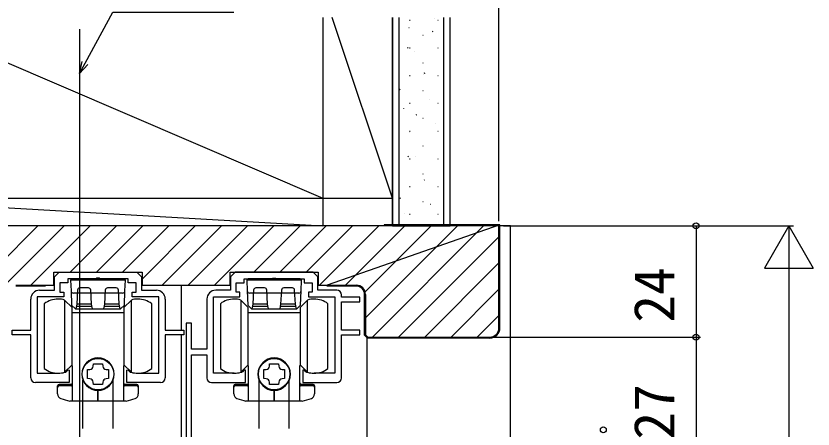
# Model space of a CAD drawing. Units: millimetres, scale not verified. Extents: x -525 to 525, y -783 to 779.
# Drawn here: x -353.7 to -181.7, y 404.8 to 494 of the extents above; entities that cross this region are included whole.
import ezdxf
from ezdxf.enums import TextEntityAlignment as Align

# ---------------------------------------------------------------- set-up
doc = ezdxf.new("R2010")
doc.units = ezdxf.units.MM
doc.header["$LTSCALE"] = 4
for name, color, linetype in [('0-3_YKK_11E', 7, 'Continuous'), ('0-4_YKK_12', 2, 'Continuous'), ('0-5_YKK_13', 4, 'Continuous'), ('0-7_YKK_D', 6, 'Continuous'), ('0-9_YSS_K', 3, 'Continuous'), ('0-A_YSS_KE', 3, 'Continuous')]:
    doc.layers.add(name, color=color, linetype=linetype)
doc.styles.add('ＭＳ ゴシック', font='')
doc.styles.get('ＭＳ ゴシック').set_extended_font_data('MS Gothic')

msp = doc.modelspace()

# ---------------------------------------------------------------- linework, layer by layer
at = {"layer": '0-3_YKK_11E'}
msp.add_line((-316.974, 427.698), (-316.974, 398.298), dxfattribs=at)
for points in [[(-348.574, 434.798), (-345.374, 434.798), (-345.374, 437.698), (-344.374, 438.698)], [(-344.374, 438.698), (-327.574, 438.698), (-326.574, 437.698), (-326.574, 434.798), (-323.374, 434.798)], [(-284.474, 434.798), (-288.574, 434.798), (-288.574, 437.698), (-289.574, 438.698), (-306.374, 438.698), (-307.374, 437.698), (-307.374, 434.798), (-310.574, 434.798)], [(-327.324, 416.898), (-322.874, 416.898), (-322.874, 433.398), (-328.574, 433.398), (-328.574, 434.398), (-327.774, 434.398), (-327.774, 436.398), (-329.474, 436.398), (-329.474, 437.298), (-335.515, 437.298), (-335.699, 437.418), (-336.249, 437.418), (-336.432, 437.298), (-342.474, 437.298), (-342.474, 436.398), (-344.174, 436.398), (-344.174, 434.398), (-343.374, 434.398), (-343.374, 433.398), (-349.074, 433.398), (-349.074, 416.898), (-344.624, 416.898)], [(-306.624, 416.898), (-311.074, 416.898), (-311.074, 433.398), (-305.374, 433.398), (-305.374, 434.398), (-306.174, 434.398), (-306.174, 436.398), (-304.474, 436.398), (-304.474, 437.298), (-298.432, 437.298), (-298.249, 437.418), (-297.699, 437.418), (-297.515, 437.298), (-291.474, 437.298), (-291.474, 436.398), (-289.774, 436.398), (-289.774, 434.398), (-290.574, 434.398), (-290.574, 433.398), (-284.874, 433.398), (-284.874, 416.898), (-289.324, 416.898)], [(-283.474, 415.898), (-283.474, 425.198), (-279.474, 425.198), (-279.474, 426.198), (-283.474, 426.198), (-283.474, 432.298), (-279.474, 432.298), (-279.474, 433.298), (-283.474, 433.298), (-283.474, 433.798)], [(-350.474, 415.898), (-350.474, 425.198), (-354.474, 425.198), (-354.474, 426.198), (-350.474, 426.198), (-350.474, 432.898)], [(-321.474, 432.898), (-321.474, 426.198), (-317.474, 426.198), (-317.474, 425.198), (-321.474, 425.198), (-321.474, 415.898)], [(-312.474, 432.898), (-312.474, 422.098), (-315.774, 422.098), (-315.774, 427.698), (-316.974, 427.698)], [(-315.774, 398.298), (-315.774, 420.898), (-312.474, 420.898), (-312.474, 415.898)], [(-342.939, 417.162), (-342.819, 417.236), (-342.421, 417.634), (-342.174, 417.532), (-342.174, 414.898), (-349.474, 414.898)], [(-322.474, 414.898), (-329.774, 414.898), (-329.774, 417.532), (-329.527, 417.634), (-329.129, 417.236), (-329.008, 417.162)], [(-311.474, 414.898), (-304.174, 414.898), (-304.174, 417.532), (-304.421, 417.634), (-304.819, 417.236), (-304.939, 417.162)], [(-291.008, 417.162), (-291.129, 417.236), (-291.527, 417.634), (-291.774, 417.532), (-291.774, 414.898), (-284.474, 414.898)]]:
    msp.add_lwpolyline(points, dxfattribs=at)
for centre, radius, start, end in [((-348.574, 432.898), 1.9, 90.00001, 179.99999), ((-323.374, 432.898), 1.9, 0.00001, 89.99999), ((-310.574, 432.898), 1.9, 90.00001, 179.99999), ((-284.474, 433.798), 1, 0.00001, 89.99999), ((-344.624, 422.398), 5.5, 270, 287.83761), ((-327.324, 422.398), 5.5, 252.16239, 270), ((-306.624, 422.398), 5.5, 270, 287.83761), ((-289.324, 422.398), 5.5, 252.16239, 270), ((-349.474, 415.898), 1, 180.00001, 269.99999), ((-322.474, 415.898), 1, 270.00001, 359.99999), ((-311.474, 415.898), 1, 180.00001, 269.99999), ((-284.474, 415.898), 1, 270.00001, 359.99999)]:
    msp.add_arc(centre, radius, start, end, dxfattribs=at)
at = {"layer": '0-4_YKK_12'}
for p, q in [((-339.974, 491.151), (-339.974, 105.198)), ((-254.974, 448.698), (-255.974, 448.698)), ((-317.974, 426.198), (-317.974, 435.898)), ((-317.974, 279.7), (-317.974, 425.198)), ((-277.974, 424.615), (-277.974, 279.7))]:
    msp.add_line(p, q, dxfattribs=at)
msp.add_lwpolyline([(-246.974, 279.7), (-246.974, 448.698), (-249.474, 448.698)], dxfattribs=at)
at = {"layer": '0-5_YKK_13'}
for p, q in [((-341.874, 436.998), (-341.574, 437.298)), ((-341.874, 436.998), (-341.793, 434.698)), ((-335.974, 437.298), (-341.574, 437.298)), ((-339.224, 437.298), (-332.724, 437.298)), ((-330.374, 437.298), (-335.974, 437.298)), ((-330.374, 437.298), (-330.074, 436.998)), ((-303.874, 436.998), (-303.574, 437.298)), ((-303.874, 436.998), (-303.793, 434.698)), ((-297.974, 437.298), (-303.574, 437.298)), ((-301.224, 437.298), (-294.724, 437.298)), ((-292.374, 437.298), (-297.974, 437.298)), ((-292.374, 437.298), (-292.074, 436.998)), ((-338.052, 435.298), (-339.895, 435.298)), ((-332.052, 435.298), (-333.895, 435.298)), ((-300.052, 435.298), (-301.895, 435.298)), ((-294.052, 435.298), (-295.895, 435.298)), ((-341.793, 434.698), (-341.685, 431.598)), ((-335.974, 434.198), (-341.293, 434.198)), ((-340.395, 434.82), (-340.574, 431.798)), ((-337.374, 431.798), (-337.552, 434.82)), ((-330.654, 434.198), (-335.974, 434.198)), ((-334.395, 434.82), (-334.574, 431.798)), ((-331.374, 431.798), (-331.552, 434.82)), ((-330.262, 431.598), (-330.154, 434.698)), ((-303.793, 434.698), (-303.685, 431.598)), ((-297.974, 434.198), (-303.293, 434.198)), ((-302.395, 434.82), (-302.574, 431.798)), ((-299.374, 431.798), (-299.552, 434.82)), ((-292.654, 434.198), (-297.974, 434.198)), ((-296.395, 434.82), (-296.574, 431.798)), ((-293.374, 431.798), (-293.552, 434.82)), ((-292.262, 431.598), (-292.154, 434.698)), ((-347.574, 431.899), (-347.574, 424.899)), ((-343.174, 432.699), (-341.574, 431.099)), ((-343.174, 432.699), (-343.174, 417.099)), ((-340.857, 430.798), (-341.685, 431.598)), ((-334.574, 431.798), (-334.774, 430.798)), ((-331.374, 431.798), (-334.574, 431.798)), ((-331.174, 430.798), (-331.374, 431.798)), ((-330.262, 431.598), (-331.09, 430.798)), ((-330.374, 431.099), (-328.774, 432.699)), ((-328.774, 417.099), (-328.774, 432.699)), ((-324.374, 424.899), (-324.374, 431.899)), ((-309.574, 431.899), (-309.574, 424.899)), ((-305.174, 432.699), (-303.574, 431.099)), ((-305.174, 432.699), (-305.174, 417.099)), ((-302.857, 430.798), (-303.685, 431.598)), ((-296.574, 431.798), (-296.774, 430.798)), ((-293.374, 431.798), (-296.574, 431.798)), ((-293.174, 430.798), (-293.374, 431.798)), ((-292.262, 431.598), (-293.09, 430.798)), ((-292.374, 431.099), (-290.774, 432.699)), ((-290.774, 417.099), (-290.774, 432.699)), ((-286.374, 424.899), (-286.374, 431.899)), ((-341.574, 418.699), (-341.574, 431.099)), ((-335.974, 429.949), (-341.574, 429.949)), ((-337.274, 431.298), (-340.674, 431.298)), ((-335.974, 430.798), (-334.765, 430.798)), ((-330.374, 429.949), (-335.974, 429.949)), ((-334.765, 430.798), (-331.09, 430.798)), ((-331.274, 431.298), (-334.674, 431.298)), ((-330.374, 431.099), (-330.374, 418.699)), ((-303.574, 418.699), (-303.574, 431.099)), ((-297.974, 429.949), (-303.574, 429.949)), ((-299.274, 431.298), (-302.674, 431.298)), ((-297.974, 430.798), (-296.765, 430.798)), ((-292.374, 429.949), (-297.974, 429.949)), ((-296.765, 430.798), (-293.09, 430.798)), ((-293.274, 431.298), (-296.674, 431.298)), ((-292.374, 431.099), (-292.374, 418.699)), ((-347.574, 424.899), (-347.574, 417.899)), ((-324.374, 417.899), (-324.374, 424.899)), ((-309.574, 424.899), (-309.574, 417.899)), ((-286.374, 417.899), (-286.374, 424.899)), ((-341.574, 418.699), (-343.174, 417.099)), ((-336.982, 418.444), (-336.944, 418.949)), ((-328.774, 417.099), (-330.374, 418.699)), ((-303.574, 418.699), (-305.174, 417.099)), ((-298.982, 418.444), (-298.944, 418.949)), ((-290.774, 417.099), (-292.374, 418.699)), ((-341.774, 414.499), (-344.374, 414.499)), ((-339.224, 404.999), (-339.224, 415.4)), ((-332.724, 404.999), (-332.724, 415.4)), ((-327.574, 414.499), (-330.174, 414.499)), ((-303.774, 414.499), (-306.374, 414.499)), ((-301.224, 404.999), (-301.224, 415.4)), ((-294.724, 404.999), (-294.724, 415.4)), ((-289.574, 414.499), (-292.174, 414.499)), ((-344.674, 412.417), (-344.674, 414.199)), ((-341.774, 414.199), (-344.374, 414.199)), ((-335.974, 413.199), (-335.974, 410.899)), ((-335.974, 410.899), (-335.974, 413.199)), ((-327.574, 414.199), (-330.174, 414.199)), ((-327.274, 414.199), (-327.274, 412.417)), ((-306.674, 412.417), (-306.674, 414.199)), ((-303.774, 414.199), (-306.374, 414.199)), ((-297.974, 413.199), (-297.974, 410.899)), ((-297.974, 410.899), (-297.974, 413.199)), ((-289.574, 414.199), (-292.174, 414.199)), ((-289.274, 414.199), (-289.274, 412.417)), ((-335.974, 410.899), (-342.051, 410.899)), ((-329.896, 410.899), (-335.974, 410.899)), ((-297.974, 410.899), (-304.051, 410.899)), ((-291.896, 410.899), (-297.974, 410.899))]:
    msp.add_line(p, q, dxfattribs=at)
for points in [[(-330.154, 434.698), (-330.074, 436.998), (-341.874, 436.998)], [(-292.154, 434.698), (-292.074, 436.998), (-303.874, 436.998)], [(-337.174, 430.798), (-337.374, 431.798), (-340.574, 431.798), (-340.774, 430.798)], [(-299.174, 430.798), (-299.374, 431.798), (-302.574, 431.798), (-302.774, 430.798)], [(-340.857, 430.798), (-337.182, 430.798), (-335.974, 430.798)], [(-302.857, 430.798), (-299.182, 430.798), (-297.974, 430.798)], [(-341.474, 410.899), (-341.474, 418.499), (-341.774, 418.499)], [(-336.944, 418.949), (-335.004, 418.949), (-334.965, 418.444)], [(-330.174, 418.499), (-330.474, 418.499), (-330.474, 410.899)], [(-303.474, 410.899), (-303.474, 418.499), (-303.774, 418.499)], [(-298.944, 418.949), (-297.004, 418.949), (-296.965, 418.444)], [(-292.174, 418.499), (-292.474, 418.499), (-292.474, 410.899)], [(-337.719, 415.69), (-338.224, 415.729), (-338.224, 417.669), (-337.719, 417.707)], [(-334.228, 417.707), (-333.724, 417.669), (-333.724, 415.729), (-334.228, 415.69)], [(-299.719, 415.69), (-300.224, 415.729), (-300.224, 417.669), (-299.719, 417.707)], [(-296.228, 417.707), (-295.724, 417.669), (-295.724, 415.729), (-296.228, 415.69)], [(-334.965, 414.953), (-335.004, 414.449), (-336.944, 414.449), (-336.982, 414.953)], [(-296.965, 414.953), (-297.004, 414.449), (-298.944, 414.449), (-298.982, 414.953)]]:
    msp.add_lwpolyline(points, dxfattribs=at)
for centre in [(-335.974, 416.699), (-297.974, 416.699)]:
    msp.add_circle(centre, 3.4, dxfattribs=at)
for centre, radius, start, end in [((-339.895, 434.798), 0.5, 90, 177.4552), ((-338.052, 434.798), 0.5, 2.5448, 90), ((-333.895, 434.798), 0.5, 90, 177.4552), ((-332.052, 434.798), 0.5, 2.5448, 90), ((-301.895, 434.798), 0.5, 90, 177.4552), ((-300.052, 434.798), 0.5, 2.5448, 90), ((-295.895, 434.798), 0.5, 90, 177.4552), ((-294.052, 434.798), 0.5, 2.5448, 90), ((-341.293, 434.698), 0.5, 182, 270), ((-330.654, 434.698), 0.5, 270, 358), ((-303.293, 434.698), 0.5, 182, 270), ((-292.654, 434.698), 0.5, 270, 358), ((-344.574, 427.899), 5, 90, 126.8699), ((-344.574, 427.899), 5, 73.7398, 90), ((-327.374, 427.899), 5, 90, 106.2602), ((-327.374, 427.899), 5, 53.1301, 90), ((-306.574, 427.899), 5, 90, 126.8699), ((-306.574, 427.899), 5, 73.7398, 90), ((-289.374, 427.899), 5, 90, 106.2602), ((-289.374, 427.899), 5, 53.1301, 90), ((-335.974, 416.699), 3.5, 90, 270), ((-335.974, 416.699), 3.5, 270, 90), ((-297.974, 416.699), 3.5, 90, 270), ((-297.974, 416.699), 3.5, 270, 90), ((-344.574, 421.899), 5, 233.1301, 270), ((-337.78, 418.504), 0.8, 274.33284, 355.66716), ((-334.168, 418.504), 0.8, 184.33284, 265.66716), ((-327.374, 421.899), 5, 270, 306.8699), ((-306.574, 421.899), 5, 233.1301, 270), ((-299.78, 418.504), 0.8, 274.33284, 355.66716), ((-296.168, 418.504), 0.8, 184.33284, 265.66716), ((-289.374, 421.899), 5, 270, 306.8699), ((-344.574, 421.899), 5, 270, 286.2602), ((-327.374, 421.899), 5, 253.7398, 270), ((-306.574, 421.899), 5, 270, 286.2602), ((-289.374, 421.899), 5, 253.7398, 270), ((-344.374, 414.199), 0.3, 90, 180), ((-341.774, 414.799), 0.3, 270, 0), ((-341.774, 414.499), 0.3, 270, 0), ((-337.78, 414.893), 0.8, 4.33284, 85.66716), ((-334.168, 414.893), 0.8, 94.33284, 175.66716), ((-330.174, 414.799), 0.3, 180, 270), ((-330.174, 414.499), 0.3, 180, 270), ((-327.574, 414.199), 0.3, 0, 90), ((-306.374, 414.199), 0.3, 90, 180), ((-303.774, 414.799), 0.3, 270, 0), ((-303.774, 414.499), 0.3, 270, 0), ((-299.78, 414.893), 0.8, 4.33284, 85.66716), ((-296.168, 414.893), 0.8, 94.33284, 175.66716), ((-292.174, 414.799), 0.3, 180, 270), ((-292.174, 414.499), 0.3, 180, 270), ((-289.574, 414.199), 0.3, 0, 90), ((-344.374, 413.899), 0.3, 90, 180), ((-327.574, 413.899), 0.3, 0, 90), ((-306.374, 413.899), 0.3, 90, 180), ((-289.574, 413.899), 0.3, 0, 90), ((-343.674, 412.417), 1, 180, 251.28667), ((-335.974, 435.149), 25, 251.28667, 255.93013), ((-335.974, 435.149), 25, 284.06987, 288.71333), ((-328.274, 412.417), 1, 288.71333, 0), ((-305.674, 412.417), 1, 180, 251.28667), ((-297.974, 435.149), 25, 251.28667, 255.93013), ((-297.974, 435.149), 25, 284.06987, 288.71333), ((-290.274, 412.417), 1, 288.71333, 0)]:
    msp.add_arc(centre, radius, start, end, dxfattribs=at)
at = {"layer": '0-7_YKK_D'}
for p, q in [((-249.474, 449.698), (-249.474, 534.698)), ((-248.474, 448.698), (-205.974, 448.698)), ((-245.974, 448.698), (-185.974, 448.698)), ((-206.974, 448.698), (-206.974, 424.698)), ((-186.974, 448.698), (-192.224, 439.605)), ((-186.974, 448.698), (-181.724, 439.605)), ((-186.974, 448.698), (-186.974, 430.512)), ((-192.224, 439.605), (-181.724, 439.605)), ((-186.974, 438.198), (-186.974, 159.198)), ((-250.474, 424.698), (-205.974, 424.698)), ((-249.474, 424.698), (-205.974, 424.698)), ((-206.974, 424.698), (-206.974, 397.698))]:
    msp.add_line(p, q, dxfattribs=at)
for points in [[(-339.974, 481.574), (-338.759, 483.816), (-332.797, 494.824), (-306.701, 494.824)], [(-338.158, 483.49), (-339.974, 481.574), (-339.36, 484.141)]]:
    msp.add_lwpolyline(points, dxfattribs=at)
for centre in [(-206.974, 448.698), (-206.974, 424.698), (-206.974, 424.698), (-226.974, 404.698)]:
    msp.add_circle(centre, 0.637, dxfattribs=at)
at = {"layer": '0-9_YSS_K'}
for p, q in [((-378.474, 493.698), (-287.474, 454.698)), ((-287.474, 493.698), (-287.474, 448.698)), ((-272.474, 454.698), (-285.474, 493.698)), ((-272.474, 448.698), (-272.474, 493.698)), ((-270.974, 448.698), (-270.974, 493.698)), ((-261.474, 493.698), (-261.474, 448.698)), ((-259.974, 448.698), (-259.974, 493.698)), ((-268.764, 493.088), (-268.664, 493.088)), ((-263.405, 493.458), (-263.386, 493.465)), ((-262.684, 493.088), (-262.584, 493.088)), ((-268.891, 491.515), (-268.872, 491.522)), ((-263.82, 490.642), (-263.653, 490.752)), ((-265.914, 489.858), (-265.814, 489.858)), ((-269.198, 487.082), (-269.032, 487.192)), ((-268.764, 487.108), (-268.664, 487.108)), ((-262.684, 487.108), (-262.584, 487.108)), ((-267.693, 486.257), (-267.674, 486.264)), ((-265.914, 483.878), (-265.814, 483.878)), ((-265.589, 481.636), (-265.422, 481.746)), ((-268.764, 481.128), (-268.664, 481.128)), ((-265.741, 481.267), (-265.722, 481.273)), ((-262.684, 481.128), (-262.584, 481.128)), ((-270.967, 478.076), (-270.8, 478.186)), ((-265.914, 477.898), (-265.814, 477.898)), ((-268.764, 475.148), (-268.664, 475.148)), ((-264.449, 476.042), (-264.43, 476.049)), ((-262.684, 475.148), (-262.584, 475.148)), ((-270.03, 474.066), (-270.011, 474.073)), ((-267.357, 472.629), (-267.191, 472.74)), ((-265.914, 471.918), (-265.814, 471.918)), ((-263.252, 470.785), (-263.233, 470.791)), ((-268.764, 469.168), (-268.664, 469.168)), ((-268.738, 468.842), (-268.719, 468.849)), ((-262.684, 469.168), (-262.584, 469.168)), ((-265.914, 465.938), (-265.814, 465.938)), ((-269.126, 463.623), (-268.96, 463.733)), ((-268.764, 463.188), (-268.664, 463.188)), ((-267.54, 463.584), (-267.521, 463.591)), ((-262.684, 463.188), (-262.584, 463.188)), ((-265.914, 459.958), (-265.814, 459.958)), ((-265.588, 458.593), (-265.569, 458.6)), ((-268.764, 457.208), (-268.664, 457.208)), ((-262.684, 457.208), (-262.584, 457.208)), ((-392.474, 454.698), (-287.474, 454.698)), ((-392.474, 454.698), (-287.474, 448.698)), ((-287.474, 454.698), (-272.474, 454.698)), ((-270.895, 454.617), (-270.728, 454.727)), ((-265.914, 453.978), (-265.814, 453.978)), ((-264.296, 453.369), (-264.277, 453.376)), ((-269.876, 451.393), (-269.858, 451.4)), ((-268.764, 451.228), (-268.664, 451.228)), ((-262.684, 451.228), (-262.584, 451.228)), ((-372.948, 424.698), (-348.948, 448.698)), ((-367.291, 424.698), (-343.291, 448.698)), ((-350.435, 435.898), (-337.635, 448.698)), ((-341.978, 438.698), (-331.978, 448.698)), ((-336.321, 438.698), (-326.321, 448.698)), ((-330.664, 438.698), (-320.664, 448.698)), ((-326.474, 437.232), (-315.007, 448.698)), ((-322.15, 435.898), (-309.35, 448.698)), ((-316.494, 435.898), (-303.694, 448.698)), ((-310.837, 435.898), (-298.037, 448.698)), ((-302.38, 438.698), (-292.38, 448.698)), ((-296.723, 438.698), (-286.723, 448.698)), ((-291.066, 438.698), (-281.066, 448.698)), ((-288.209, 435.898), (-275.409, 448.698)), ((-282.552, 435.898), (-269.752, 448.698)), ((-278.35, 434.444), (-264.096, 448.698)), ((-278.274, 428.863), (-258.439, 448.698)), ((-276.782, 424.698), (-252.782, 448.698)), ((-271.125, 424.698), (-249.474, 446.349)), ((-265.468, 424.698), (-249.474, 440.693)), ((-259.811, 424.698), (-249.474, 435.036)), ((-254.154, 424.698), (-249.474, 429.379))]:
    msp.add_line(p, q, dxfattribs=at)
msp.add_lwpolyline([(-272.474, 493.698), (-272.474, 448.698), (-259.974, 448.698)], dxfattribs=at)
at = {"layer": '0-A_YSS_KE'}
for p, q in [((-249.274, 448.898), (-286.574, 435.898)), ((-274.274, 448.898), (-274.274, 448.698)), ((-249.274, 448.898), (-274.274, 448.898)), ((-249.274, 426.698), (-249.274, 448.898)), ((-249.474, 448.698), (-274.274, 448.698)), ((-249.474, 426.698), (-249.474, 448.698)), ((-347.374, 435.698), (-353.674, 435.698)), ((-347.374, 435.898), (-347.374, 435.698)), ((-347.374, 435.898), (-347.374, 435.698)), ((-286.574, 435.698), (-286.574, 435.898)), ((-280.274, 435.698), (-286.574, 435.698))]:
    msp.add_line(p, q, dxfattribs=at)
for points in [[(-249.474, 448.698), (-430.474, 448.698), (-430.474, 426.698)], [(-353.674, 435.898), (-345.474, 435.898), (-345.474, 438.698), (-326.474, 438.698), (-326.474, 435.898), (-307.474, 435.898), (-307.474, 438.698), (-288.474, 438.698), (-288.474, 435.898), (-280.274, 435.898)], [(-251.474, 424.498), (-277.856, 424.498), (-278.474, 425.115), (-278.474, 433.898)], [(-278.274, 433.898), (-278.274, 425.198), (-277.774, 424.698), (-251.474, 424.698)]]:
    msp.add_lwpolyline(points, dxfattribs=at)
for centre, radius, start, end in [((-280.274, 433.898), 2, 0.00001, 89.99999), ((-280.274, 433.898), 1.8, 0.00001, 89.99999), ((-251.474, 426.698), 2, 270.00001, 359.99999), ((-251.474, 426.698), 2.2, 270.00001, 359.99999)]:
    msp.add_arc(centre, radius, start, end, dxfattribs=at)

# ---------------------------------------------------------------- texts
at = {"layer": '0-7_YKK_D', "style": 'ＭＳ ゴシック'}
for s, p in [('24', (-208.974, 427.8)), ('27', (-208.974, 402.573))]:
    msp.add_text(s, height=8.798, rotation=90, dxfattribs=at).set_placement(p, align=Align.BOTTOM_LEFT)

doc.saveas('drawing.dxf')
